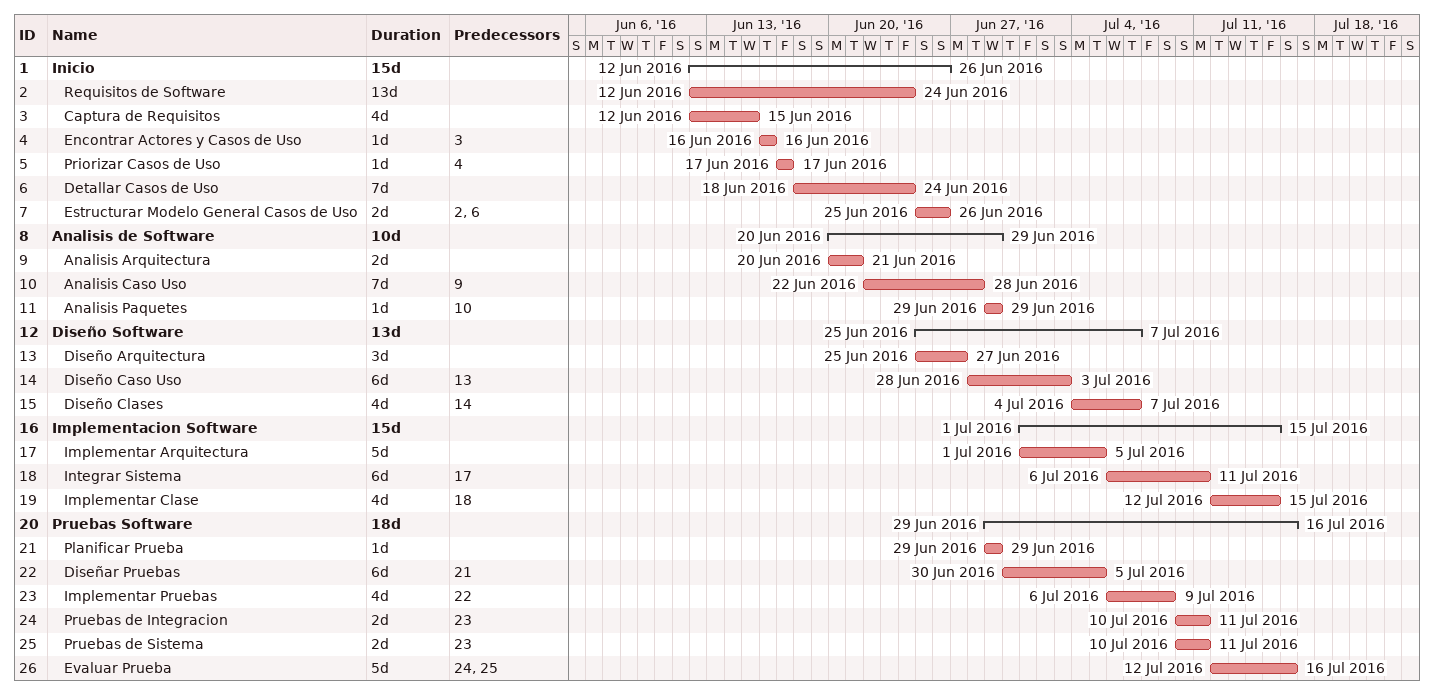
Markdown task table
| ID | Level | Task | Duration | Start | Finish | Predecessors |
|---|---|---|---|---|---|---|
| 1 | 1 | **Inicio** | 15d | 2016-06-12 | 2016-06-26 |  |
| 2 | 2 | Requisitos de Software | 13d | 2016-06-12 | 2016-06-24 |  |
| 3 | 2 | Captura de Requisitos | 4d | 2016-06-12 | 2016-06-15 |  |
| 4 | 2 | Encontrar Actores y Casos de Uso | 1d | 2016-06-16 | 2016-06-16 | 3 |
| 5 | 2 | Priorizar Casos de Uso | 1d | 2016-06-17 | 2016-06-17 | 4 |
| 6 | 2 | Detallar Casos de Uso | 7d | 2016-06-18 | 2016-06-24 |  |
| 7 | 2 | Estructurar Modelo General Casos de Uso | 2d | 2016-06-25 | 2016-06-26 | 2, 6 |
| 8 | 1 | **Analisis de Software** | 10d | 2016-06-20 | 2016-06-29 |  |
| 9 | 2 | Analisis Arquitectura | 2d | 2016-06-20 | 2016-06-21 |  |
| 10 | 2 | Analisis Caso Uso | 7d | 2016-06-22 | 2016-06-28 | 9 |
| 11 | 2 | Analisis Paquetes | 1d | 2016-06-29 | 2016-06-29 | 10 |
| 12 | 1 | **Diseño Software** | 13d | 2016-06-25 | 2016-07-07 |  |
| 13 | 2 | Diseño Arquitectura | 3d | 2016-06-25 | 2016-06-27 |  |
| 14 | 2 | Diseño Caso Uso | 6d | 2016-06-28 | 2016-07-03 | 13 |
| 15 | 2 | Diseño Clases | 4d | 2016-07-04 | 2016-07-07 | 14 |
| 16 | 1 | **Implementacion Software** | 15d | 2016-07-01 | 2016-07-15 |  |
| 17 | 2 | Implementar Arquitectura | 5d | 2016-07-01 | 2016-07-05 |  |
| 18 | 2 | Integrar Sistema | 6d | 2016-07-06 | 2016-07-11 | 17 |
| 19 | 2 | Implementar Clase | 4d | 2016-07-12 | 2016-07-15 | 18 |
| 20 | 1 | **Pruebas Software** | 18d | 2016-06-29 | 2016-07-16 |  |
| 21 | 2 | Planificar Prueba | 1d | 2016-06-29 | 2016-06-29 |  |
| 22 | 2 | Diseñar Pruebas | 6d | 2016-06-30 | 2016-07-05 | 21 |
| 23 | 2 | Implementar Pruebas | 4d | 2016-07-06 | 2016-07-09 | 22 |
| 24 | 2 | Pruebas de Integracion | 2d | 2016-07-10 | 2016-07-11 | 23 |
| 25 | 2 | Pruebas de Sistema | 2d | 2016-07-10 | 2016-07-11 | 23 |
| 26 | 2 | Evaluar Prueba | 5d | 2016-07-12 | 2016-07-16 | 24, 25 |
